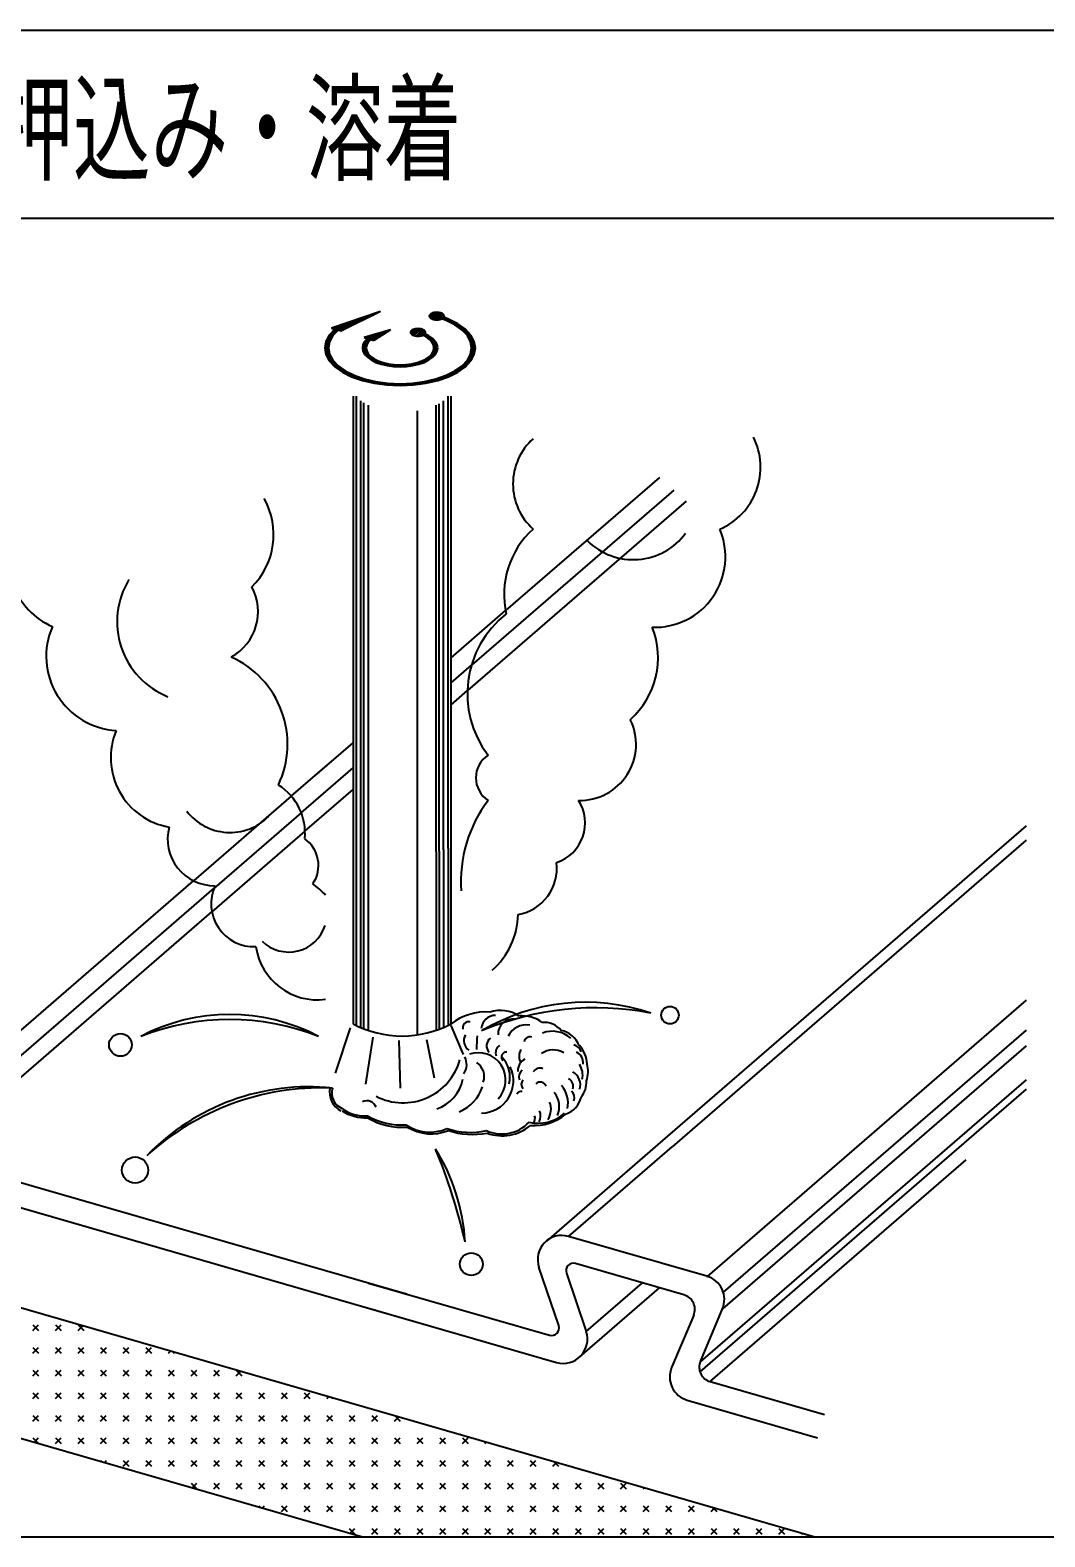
# Model space of a CAD drawing. Extents: x 4 to 588, y 3 to 416.
# Drawn here: x 229.11 to 254.96, y 48.86 to 87.25 of the extents above; entities that cross this region are included whole.
import ezdxf

# ---------------------------------------------------------------- set-up
doc = ezdxf.new("R2010")
doc.units = 0
doc.header["$LTSCALE"] = 0.5
doc.header["$MEASUREMENT"] = 0
doc.layers.add('M2-2-0', color=7, linetype='Continuous')
doc.styles.get("Standard").update_dxf_attribs({"font": 'txt', "width": 0.8, "height": 50, "bigfont": 'EXTFONT'})

msp = doc.modelspace()

# ---------------------------------------------------------------- linework, layer by layer
at = {"layer": 'M2-2-0', "color": 7, "linetype": 'Continuous'}
for p, q in [((155.641, 87.254), (289.037, 87.254)), ((255.445, 82.454), (222.339, 82.454)), ((238.039, 80.084), (236.79, 79.661)), ((238.039, 80.084), (237.04, 79.589)), ((237.192, 79.665), (237.393, 79.865)), ((237.3, 79.718), (237.475, 79.893)), ((237.407, 79.771), (237.557, 79.921)), ((237.515, 79.825), (237.639, 79.949)), ((237.623, 79.878), (237.721, 79.977)), ((237.73, 79.931), (237.803, 80.004)), ((237.838, 79.985), (237.886, 80.032)), ((237.945, 80.038), (237.968, 80.06)), ((239.28, 79.961), (239.368, 80.048)), ((239.281, 79.978), (239.28, 79.962)), ((239.28, 79.962), (239.285, 79.945)), ((239.288, 79.995), (239.281, 79.978)), ((239.285, 79.945), (239.296, 79.929)), ((239.3, 80.01), (239.288, 79.995)), ((239.296, 79.929), (239.312, 79.915)), ((239.299, 79.926), (239.436, 80.062)), ((239.318, 80.025), (239.3, 80.01)), ((239.312, 79.915), (239.333, 79.902)), ((239.34, 80.037), (239.318, 80.025)), ((239.331, 79.903), (239.491, 80.063)), ((239.333, 79.902), (239.358, 79.89)), ((239.366, 80.048), (239.34, 80.037)), ((239.358, 79.89), (239.387, 79.882)), ((239.395, 80.056), (239.366, 80.048)), ((239.369, 79.887), (239.54, 80.057)), ((239.387, 79.882), (239.418, 79.876)), ((239.401, 80.057), (239.395, 80.056)), ((239.433, 80.062), (239.401, 80.057)), ((239.413, 79.876), (239.583, 80.046)), ((239.654, 79.937), (239.416, 80.059)), ((239.418, 79.876), (239.45, 79.872)), ((239.467, 80.064), (239.433, 80.062)), ((239.45, 79.872), (239.484, 79.872)), ((239.463, 79.872), (239.62, 80.029)), ((239.5, 80.063), (239.467, 80.064)), ((239.484, 79.872), (239.517, 79.874)), ((239.532, 80.059), (239.5, 80.063)), ((239.517, 79.874), (239.549, 79.88)), ((239.52, 79.875), (239.649, 80.004)), ((239.563, 80.052), (239.532, 80.059)), ((239.549, 79.88), (239.578, 79.888)), ((239.591, 80.043), (239.563, 80.052)), ((239.578, 79.888), (239.602, 79.897)), ((239.616, 80.031), (239.591, 80.043)), ((239.593, 79.893), (239.664, 79.964)), ((239.654, 79.937), (239.602, 79.897)), ((239.708, 79.856), (239.602, 79.897)), ((239.636, 80.018), (239.616, 80.031)), ((239.651, 80.003), (239.636, 80.018)), ((239.638, 79.884), (239.681, 79.927)), ((239.66, 79.987), (239.651, 80.003)), ((239.654, 79.937), (239.662, 79.954)), ((239.77, 79.892), (239.654, 79.937)), ((239.664, 79.97), (239.66, 79.987)), ((239.662, 79.954), (239.664, 79.97)), ((239.677, 79.869), (239.721, 79.912)), ((239.715, 79.853), (239.759, 79.897)), ((239.753, 79.836), (239.797, 79.881)), ((240.007, 79.774), (239.77, 79.892)), ((239.79, 79.819), (239.835, 79.864)), ((236.732, 79.485), (236.645, 79.324)), ((236.652, 79.342), (237.064, 79.754)), ((236.711, 79.455), (236.982, 79.726)), ((236.873, 79.637), (236.732, 79.485)), ((236.79, 79.661), (236.873, 79.637)), ((236.804, 79.657), (236.818, 79.67)), ((236.956, 79.613), (236.822, 79.469)), ((236.846, 79.645), (236.9, 79.698)), ((236.956, 79.613), (237.04, 79.589)), ((236.973, 79.608), (237.146, 79.782)), ((237.015, 79.596), (237.228, 79.81)), ((237.084, 79.611), (237.31, 79.837)), ((237.577, 79.181), (237.901, 79.505)), ((237.596, 79.254), (237.824, 79.482)), ((238.288, 79.621), (237.622, 79.421)), ((237.816, 79.365), (237.979, 79.528)), ((237.858, 79.353), (238.056, 79.551)), ((238.288, 79.621), (237.871, 79.349)), ((237.978, 79.419), (238.134, 79.575)), ((238.134, 79.521), (238.211, 79.598)), ((238.804, 79.571), (238.8, 79.554)), ((238.8, 79.554), (238.802, 79.537)), ((238.802, 79.537), (238.902, 79.637)), ((238.802, 79.537), (238.81, 79.521)), ((238.813, 79.587), (238.804, 79.571)), ((238.81, 79.521), (238.824, 79.506)), ((238.828, 79.602), (238.813, 79.587)), ((238.824, 79.506), (238.842, 79.492)), ((238.825, 79.505), (238.967, 79.647)), ((238.848, 79.615), (238.828, 79.602)), ((238.842, 79.492), (238.865, 79.48)), ((238.872, 79.627), (238.848, 79.615)), ((238.857, 79.484), (239.021, 79.647)), ((238.865, 79.48), (238.892, 79.47)), ((238.9, 79.636), (238.872, 79.627)), ((238.897, 79.469), (239.068, 79.64)), ((238.93, 79.643), (238.9, 79.636)), ((238.963, 79.647), (238.93, 79.643)), ((238.942, 79.459), (239.11, 79.628)), ((238.996, 79.648), (238.963, 79.647)), ((238.993, 79.456), (239.146, 79.609)), ((239.03, 79.646), (238.996, 79.648)), ((239.062, 79.641), (239.03, 79.646)), ((239.052, 79.461), (239.174, 79.583)), ((239.092, 79.634), (239.062, 79.641)), ((239.084, 79.468), (239.112, 79.477)), ((239.119, 79.624), (239.092, 79.634)), ((239.112, 79.477), (239.114, 79.478)), ((239.171, 79.517), (239.114, 79.478)), ((239.198, 79.435), (239.114, 79.478)), ((239.142, 79.612), (239.119, 79.624)), ((239.12, 79.475), (239.143, 79.498)), ((239.131, 79.486), (239.181, 79.536)), ((239.16, 79.598), (239.142, 79.612)), ((239.157, 79.457), (239.202, 79.503)), ((239.174, 79.583), (239.16, 79.598)), ((239.171, 79.517), (239.18, 79.533)), ((239.271, 79.466), (239.171, 79.517)), ((239.182, 79.566), (239.174, 79.583)), ((239.18, 79.533), (239.184, 79.55)), ((239.184, 79.55), (239.182, 79.566)), ((239.192, 79.438), (239.238, 79.484)), ((239.933, 79.743), (239.708, 79.856)), ((239.827, 79.801), (239.872, 79.846)), ((239.863, 79.783), (239.908, 79.828)), ((239.898, 79.764), (239.944, 79.81)), ((239.932, 79.744), (239.979, 79.79)), ((240.116, 79.613), (239.933, 79.743)), ((239.966, 79.723), (240.013, 79.77)), ((239.999, 79.702), (240.047, 79.75)), ((240.199, 79.637), (240.007, 79.774)), ((240.031, 79.68), (240.079, 79.728)), ((240.062, 79.656), (240.111, 79.706)), ((240.092, 79.633), (240.143, 79.683)), ((240.25, 79.469), (240.116, 79.613)), ((240.122, 79.608), (240.173, 79.659)), ((240.15, 79.582), (240.202, 79.634)), ((240.177, 79.555), (240.231, 79.608)), ((240.34, 79.485), (240.199, 79.637)), ((240.204, 79.527), (240.258, 79.581)), ((240.228, 79.497), (240.285, 79.553)), ((240.252, 79.466), (240.31, 79.524)), ((240.274, 79.434), (240.334, 79.494)), ((240.427, 79.324), (240.34, 79.485)), ((236.645, 79.324), (236.616, 79.157)), ((236.616, 79.143), (236.721, 79.248)), ((236.616, 79.157), (236.645, 78.99)), ((236.618, 79.199), (236.743, 79.324)), ((236.62, 79.093), (236.713, 79.186)), ((236.628, 79.263), (236.798, 79.433)), ((236.629, 79.047), (236.713, 79.131)), ((236.74, 79.315), (236.712, 79.157)), ((236.712, 79.157), (236.74, 78.999)), ((236.822, 79.469), (236.74, 79.315)), ((237.591, 79.24), (237.576, 79.157)), ((237.576, 79.157), (237.591, 79.074)), ((237.578, 79.127), (237.687, 79.236)), ((237.588, 79.083), (237.672, 79.167)), ((237.634, 79.321), (237.591, 79.24)), ((237.603, 79.044), (237.676, 79.117)), ((237.622, 79.421), (237.705, 79.397)), ((237.705, 79.397), (237.634, 79.321)), ((237.647, 79.414), (237.668, 79.435)), ((237.685, 79.232), (237.672, 79.157)), ((237.672, 79.157), (237.685, 79.082)), ((237.724, 79.305), (237.685, 79.232)), ((237.689, 79.402), (237.746, 79.458)), ((237.788, 79.373), (237.724, 79.305)), ((237.788, 79.373), (237.871, 79.349)), ((238.892, 79.47), (238.922, 79.463)), ((238.922, 79.463), (238.954, 79.458)), ((238.954, 79.458), (238.988, 79.456)), ((238.988, 79.456), (239.021, 79.457)), ((239.021, 79.457), (239.054, 79.461)), ((239.054, 79.461), (239.084, 79.468)), ((239.132, 78.781), (239.496, 79.144)), ((239.284, 79.373), (239.198, 79.435)), ((239.225, 79.417), (239.273, 79.465)), ((239.257, 79.395), (239.306, 79.444)), ((239.367, 79.397), (239.271, 79.466)), ((239.348, 79.305), (239.284, 79.373)), ((239.287, 79.37), (239.338, 79.421)), ((239.315, 79.344), (239.368, 79.397)), ((239.34, 79.315), (239.396, 79.37)), ((239.387, 79.232), (239.348, 79.305)), ((239.363, 79.283), (239.422, 79.342)), ((239.438, 79.321), (239.367, 79.397)), ((239.381, 79.247), (239.445, 79.311)), ((239.4, 79.157), (239.387, 79.232)), ((239.387, 79.082), (239.4, 79.157)), ((239.391, 79.094), (239.493, 79.196)), ((239.394, 79.206), (239.466, 79.277)), ((239.4, 79.157), (239.482, 79.239)), ((239.481, 79.24), (239.438, 79.321)), ((239.496, 79.157), (239.481, 79.24)), ((239.481, 79.074), (239.496, 79.157)), ((240.332, 79.315), (240.25, 79.469)), ((240.294, 79.4), (240.356, 79.462)), ((240.313, 79.364), (240.377, 79.429)), ((240.329, 79.326), (240.397, 79.394)), ((240.36, 79.157), (240.332, 79.315)), ((240.332, 78.999), (240.36, 79.157)), ((240.335, 79.006), (240.455, 79.126)), ((240.342, 79.285), (240.414, 79.357)), ((240.352, 79.241), (240.429, 79.317)), ((240.353, 79.079), (240.455, 79.181)), ((240.359, 79.193), (240.441, 79.275)), ((240.36, 79.14), (240.45, 79.23)), ((240.456, 79.157), (240.427, 79.324)), ((240.427, 78.99), (240.456, 79.157)), ((236.64, 79.004), (236.718, 79.082)), ((236.645, 78.99), (236.732, 78.829)), ((236.655, 78.965), (236.728, 79.038)), ((236.672, 78.927), (236.741, 78.996)), ((236.691, 78.892), (236.756, 78.957)), ((236.711, 78.858), (236.774, 78.921)), ((236.732, 78.829), (236.873, 78.677)), ((236.734, 78.826), (236.794, 78.887)), ((236.74, 78.999), (236.822, 78.845)), ((236.757, 78.796), (236.816, 78.854)), ((236.782, 78.766), (236.839, 78.823)), ((236.809, 78.738), (236.864, 78.793)), ((236.822, 78.845), (236.956, 78.701)), ((236.836, 78.711), (236.889, 78.765)), ((236.864, 78.685), (236.917, 78.738)), ((236.893, 78.66), (236.945, 78.711)), ((237.591, 79.074), (237.634, 78.993)), ((237.623, 79.009), (237.688, 79.074)), ((237.634, 78.993), (237.705, 78.917)), ((237.646, 78.978), (237.706, 79.038)), ((237.671, 78.949), (237.727, 79.005)), ((237.685, 79.082), (237.724, 79.009)), ((237.699, 78.922), (237.752, 78.976)), ((237.705, 78.917), (237.801, 78.849)), ((237.724, 79.009), (237.788, 78.941)), ((237.728, 78.898), (237.779, 78.949)), ((237.76, 78.875), (237.809, 78.924)), ((237.788, 78.941), (237.874, 78.879)), ((237.793, 78.853), (237.84, 78.901)), ((237.801, 78.849), (237.919, 78.789)), ((237.827, 78.833), (237.874, 78.88)), ((237.863, 78.815), (237.908, 78.86)), ((237.874, 78.879), (237.981, 78.826)), ((237.9, 78.798), (237.944, 78.842)), ((237.919, 78.789), (238.056, 78.741)), ((237.938, 78.782), (237.982, 78.826)), ((237.978, 78.767), (238.021, 78.81)), ((237.981, 78.826), (238.104, 78.783)), ((238.018, 78.753), (238.061, 78.796)), ((238.056, 78.741), (238.208, 78.706)), ((238.06, 78.74), (238.103, 78.783)), ((238.103, 78.729), (238.146, 78.772)), ((238.104, 78.783), (238.241, 78.751)), ((238.146, 78.718), (238.189, 78.761)), ((238.191, 78.709), (238.235, 78.752)), ((238.208, 78.706), (238.369, 78.684)), ((238.238, 78.701), (238.281, 78.744)), ((238.241, 78.751), (238.386, 78.732)), ((238.285, 78.694), (238.329, 78.738)), ((238.333, 78.688), (238.378, 78.732)), ((238.383, 78.683), (238.428, 78.729)), ((238.386, 78.732), (238.536, 78.725)), ((238.434, 78.68), (238.48, 78.726)), ((238.486, 78.678), (238.533, 78.725)), ((238.536, 78.725), (238.686, 78.732)), ((238.54, 78.677), (238.588, 78.726)), ((238.595, 78.678), (238.645, 78.729)), ((238.652, 78.681), (238.705, 78.733)), ((238.686, 78.732), (238.832, 78.751)), ((238.703, 78.684), (238.864, 78.706)), ((238.711, 78.685), (238.766, 78.741)), ((238.772, 78.692), (238.831, 78.751)), ((238.832, 78.751), (238.968, 78.783)), ((238.835, 78.701), (238.899, 78.765)), ((238.864, 78.706), (239.016, 78.741)), ((238.902, 78.713), (238.973, 78.784)), ((238.968, 78.783), (239.091, 78.826)), ((238.972, 78.73), (239.054, 78.811)), ((239.016, 78.741), (239.153, 78.789)), ((239.048, 78.751), (239.15, 78.853)), ((239.091, 78.826), (239.198, 78.879)), ((239.153, 78.789), (239.271, 78.849)), ((239.198, 78.879), (239.284, 78.941)), ((239.232, 78.827), (239.483, 79.077)), ((239.271, 78.849), (239.367, 78.917)), ((239.284, 78.941), (239.348, 79.009)), ((239.348, 79.009), (239.387, 79.082)), ((239.367, 78.917), (239.438, 78.993)), ((239.438, 78.993), (239.481, 79.074)), ((239.939, 78.502), (240.426, 78.989)), ((240.074, 78.583), (240.378, 78.886)), ((240.116, 78.701), (240.25, 78.845)), ((240.199, 78.677), (240.34, 78.829)), ((240.25, 78.845), (240.332, 78.999)), ((240.29, 78.907), (240.447, 79.064)), ((240.34, 78.829), (240.427, 78.99)), ((236.873, 78.677), (237.065, 78.54)), ((236.924, 78.636), (236.974, 78.686)), ((236.955, 78.613), (237.004, 78.662)), ((236.956, 78.701), (237.139, 78.571)), ((236.987, 78.59), (237.035, 78.639)), ((237.019, 78.569), (237.067, 78.617)), ((237.053, 78.548), (237.1, 78.595)), ((237.065, 78.54), (237.302, 78.422)), ((237.087, 78.528), (237.133, 78.574)), ((237.122, 78.508), (237.168, 78.554)), ((237.139, 78.571), (237.364, 78.459)), ((237.157, 78.489), (237.203, 78.535)), ((237.193, 78.471), (237.238, 78.516)), ((237.23, 78.454), (237.275, 78.498)), ((237.267, 78.437), (237.312, 78.481)), ((237.302, 78.422), (237.576, 78.326)), ((237.305, 78.42), (237.349, 78.464)), ((237.344, 78.405), (237.388, 78.449)), ((237.364, 78.459), (237.624, 78.367)), ((237.383, 78.39), (237.427, 78.433)), ((237.423, 78.375), (237.466, 78.419)), ((237.463, 78.361), (237.507, 78.404)), ((237.504, 78.348), (237.547, 78.391)), ((237.546, 78.335), (237.589, 78.378)), ((237.576, 78.326), (237.879, 78.255)), ((237.588, 78.323), (237.631, 78.366)), ((237.624, 78.367), (237.912, 78.3)), ((237.63, 78.311), (237.673, 78.354)), ((237.673, 78.3), (237.716, 78.342)), ((237.717, 78.289), (237.76, 78.332)), ((237.761, 78.279), (237.804, 78.322)), ((238.369, 78.684), (238.536, 78.677)), ((238.536, 78.677), (238.703, 78.684)), ((239.16, 78.3), (239.448, 78.367)), ((239.193, 78.255), (239.496, 78.326)), ((239.206, 78.258), (239.271, 78.323)), ((239.274, 78.271), (239.342, 78.339)), ((239.343, 78.286), (239.415, 78.358)), ((239.415, 78.304), (239.492, 78.381)), ((239.448, 78.367), (239.708, 78.459)), ((239.49, 78.324), (239.573, 78.407)), ((239.496, 78.326), (239.77, 78.422)), ((239.568, 78.348), (239.659, 78.438)), ((239.65, 78.375), (239.752, 78.477)), ((239.708, 78.459), (239.933, 78.571)), ((239.737, 78.408), (239.857, 78.528)), ((239.77, 78.422), (240.007, 78.54)), ((239.832, 78.449), (239.989, 78.606)), ((239.933, 78.571), (240.116, 78.701)), ((240.007, 78.54), (240.199, 78.677)), ((237.806, 78.269), (237.849, 78.312)), ((237.851, 78.26), (237.894, 78.303)), ((237.879, 78.255), (238.203, 78.212)), ((237.897, 78.252), (237.941, 78.295)), ((237.912, 78.3), (238.219, 78.259)), ((237.944, 78.244), (237.987, 78.288)), ((237.991, 78.237), (238.034, 78.28)), ((238.038, 78.23), (238.082, 78.274)), ((238.086, 78.224), (238.13, 78.268)), ((238.135, 78.218), (238.18, 78.263)), ((238.185, 78.213), (238.229, 78.258)), ((238.203, 78.212), (238.536, 78.197)), ((238.219, 78.259), (238.536, 78.245)), ((238.235, 78.209), (238.28, 78.254)), ((238.285, 78.205), (238.331, 78.251)), ((238.336, 78.202), (238.382, 78.248)), ((238.388, 78.2), (238.435, 78.247)), ((238.441, 78.198), (238.488, 78.246)), ((238.494, 78.197), (238.542, 78.245)), ((238.536, 78.245), (238.853, 78.259)), ((238.536, 78.197), (238.869, 78.212)), ((238.549, 78.197), (238.597, 78.246)), ((238.603, 78.198), (238.653, 78.247)), ((238.659, 78.199), (238.709, 78.249)), ((238.716, 78.201), (238.767, 78.253)), ((238.773, 78.205), (238.825, 78.257)), ((238.831, 78.209), (238.885, 78.262)), ((238.853, 78.259), (239.16, 78.3)), ((238.869, 78.212), (239.193, 78.255)), ((238.891, 78.214), (238.946, 78.269)), ((238.951, 78.22), (239.008, 78.276)), ((239.013, 78.227), (239.071, 78.285)), ((239.076, 78.236), (239.136, 78.296)), ((239.14, 78.246), (239.203, 78.308)), ((237.34, 77.929), (237.34, 61.933)), ((237.417, 77.929), (237.417, 66.41)), ((237.532, 77.812), (237.532, 66.369)), ((237.608, 77.758), (237.608, 66.345)), ((237.724, 77.694), (237.724, 66.313)), ((239.452, 66.313), (239.452, 77.694)), ((239.529, 66.333), (239.529, 77.734)), ((239.644, 66.368), (239.644, 77.812)), ((239.759, 66.409), (239.759, 77.929)), ((239.836, 61.933), (239.836, 77.929)), ((238.972, 77.551), (238.972, 66.937)), ((245.143, 75.856), (241.224, 72.462)), ((245.824, 75.251), (240.254, 70.428)), ((245.508, 75.532), (240.357, 71.07)), ((239.836, 71.26), (241.224, 72.462)), ((239.836, 70.619), (240.357, 71.07)), ((239.836, 70.066), (240.254, 70.428)), ((236.366, 68.254), (237.34, 69.098)), ((235.765, 67.735), (236.688, 68.533)), ((236.018, 67.312), (237.34, 68.457)), ((235.765, 67.735), (233.274, 65.577)), ((236.113, 66.842), (237.34, 67.904)), ((236.018, 67.312), (233.796, 65.388)), ((236.113, 66.842), (233.741, 64.788)), ((238.972, 66.937), (238.972, 61.651)), ((254.485, 66.983), (245.226, 58.964)), ((254.485, 66.614), (245.465, 58.803)), ((237.417, 66.41), (237.417, 61.894)), ((237.532, 66.369), (237.532, 61.841)), ((237.608, 66.345), (237.608, 61.81)), ((237.724, 66.313), (237.724, 61.767)), ((239.452, 66.313), (239.452, 61.767)), ((239.529, 66.333), (239.529, 61.795)), ((239.644, 66.368), (239.644, 61.841)), ((239.759, 66.409), (239.759, 61.894)), ((225.841, 59.14), (233.274, 65.577)), ((226.068, 58.696), (233.796, 65.388)), ((226.547, 58.557), (233.741, 64.788)), ((254.485, 62.533), (246.362, 55.498)), ((237.261, 61.829), (236.885, 60.676)), ((239.831, 61.891), (240.143, 61.156)), ((237.844, 61.594), (237.653, 60.395)), ((238.502, 61.506), (238.542, 60.292)), ((239.207, 61.532), (239.409, 60.559)), ((254.485, 61.774), (246.771, 55.093)), ((254.485, 61.372), (246.753, 54.676)), ((254.485, 60.51), (246.183, 53.32)), ((254.485, 60.266), (246.176, 53.07)), ((245.226, 58.964), (242.263, 56.399)), ((242.827, 56.518), (245.465, 58.803)), ((226.547, 58.557), (238.697, 55.05)), ((246.436, 52.816), (252.96, 58.465)), ((226.121, 58.041), (238.697, 54.41)), ((222.339, 56.587), (249.102, 48.861)), ((246.355, 55.5), (242.827, 56.518)), ((242.578, 54.243), (242.075, 55.731)), ((245.77, 55.029), (243.009, 55.826)), ((237.732, 55.328), (242.343, 53.997)), ((242.774, 55.58), (243.278, 54.093)), ((243.278, 54.093), (244.712, 55.335)), ((243.117, 53.449), (245.149, 55.208)), ((237.529, 54.748), (242.525, 53.305)), ((246.188, 53.334), (246.751, 54.671)), ((229.179, 54.117), (229.323, 54.261)), ((229.179, 54.261), (229.323, 54.118)), ((229.755, 54.117), (229.899, 54.261)), ((229.755, 54.261), (229.899, 54.118)), ((230.332, 54.261), (230.475, 54.117)), ((230.332, 54.117), (230.458, 54.243)), ((246.017, 54.511), (245.455, 53.174)), ((229.179, 53.541), (229.323, 53.685)), ((229.179, 53.685), (229.323, 53.542)), ((229.755, 53.541), (229.899, 53.685)), ((229.755, 53.685), (229.899, 53.542)), ((230.332, 53.541), (230.475, 53.685)), ((230.332, 53.685), (230.475, 53.542)), ((230.907, 53.685), (231.051, 53.541)), ((230.908, 53.541), (231.052, 53.685)), ((231.483, 53.541), (231.627, 53.685)), ((231.483, 53.685), (231.627, 53.542)), ((232.059, 53.541), (232.203, 53.685)), ((232.059, 53.685), (232.203, 53.542)), ((232.635, 53.541), (232.692, 53.598)), ((232.735, 53.586), (232.779, 53.542)), ((222.339, 53.262), (237.582, 48.861)), ((229.179, 52.965), (229.323, 53.109)), ((229.179, 53.109), (229.323, 52.965)), ((229.755, 52.965), (229.899, 53.109)), ((229.755, 53.109), (229.899, 52.965)), ((230.332, 52.965), (230.476, 53.109)), ((230.332, 53.109), (230.475, 52.965)), ((230.907, 53.109), (231.051, 52.965)), ((230.908, 52.965), (231.052, 53.109)), ((231.483, 52.965), (231.627, 53.109)), ((231.483, 53.109), (231.627, 52.965)), ((232.059, 52.965), (232.203, 53.109)), ((232.059, 53.109), (232.203, 52.965)), ((232.635, 52.965), (232.779, 53.109)), ((232.635, 53.109), (232.779, 52.965)), ((233.211, 53.109), (233.356, 52.965)), ((233.212, 52.965), (233.356, 53.109)), ((233.787, 53.109), (233.931, 52.966)), ((233.788, 52.965), (233.932, 53.109)), ((234.363, 53.109), (234.507, 52.965)), ((234.364, 52.965), (234.48, 53.082)), ((246.436, 52.816), (249.347, 51.976)), ((229.179, 52.389), (229.323, 52.533)), ((229.179, 52.533), (229.323, 52.389)), ((229.755, 52.533), (229.899, 52.389)), ((229.756, 52.389), (229.9, 52.533)), ((230.332, 52.389), (230.475, 52.533)), ((230.332, 52.533), (230.475, 52.39)), ((230.907, 52.389), (231.051, 52.533)), ((230.907, 52.533), (231.051, 52.39)), ((231.483, 52.389), (231.627, 52.533)), ((231.483, 52.533), (231.627, 52.39)), ((232.059, 52.389), (232.203, 52.533)), ((232.059, 52.533), (232.203, 52.389)), ((232.635, 52.533), (232.779, 52.39)), ((232.636, 52.389), (232.78, 52.533)), ((233.211, 52.533), (233.356, 52.39)), ((233.212, 52.389), (233.356, 52.533)), ((233.787, 52.389), (233.932, 52.533)), ((233.787, 52.533), (233.931, 52.39)), ((234.363, 52.534), (234.508, 52.39)), ((234.363, 52.389), (234.508, 52.533)), ((234.939, 52.389), (235.084, 52.533)), ((234.939, 52.533), (235.083, 52.389)), ((235.515, 52.533), (235.659, 52.39)), ((235.516, 52.389), (235.66, 52.533)), ((236.092, 52.534), (236.236, 52.39)), ((236.092, 52.389), (236.236, 52.533)), ((236.668, 52.389), (236.715, 52.437)), ((236.783, 52.418), (236.811, 52.389)), ((245.851, 52.345), (249.176, 51.385)), ((229.179, 51.957), (229.323, 51.814)), ((229.18, 51.813), (229.324, 51.957)), ((229.755, 51.813), (229.9, 51.957)), ((229.755, 51.957), (229.899, 51.813)), ((230.332, 51.813), (230.475, 51.957)), ((230.332, 51.957), (230.475, 51.813)), ((230.907, 51.813), (231.051, 51.957)), ((230.907, 51.957), (231.051, 51.814)), ((231.483, 51.813), (231.627, 51.957)), ((231.483, 51.957), (231.627, 51.814)), ((232.059, 51.957), (232.203, 51.814)), ((232.06, 51.813), (232.203, 51.957)), ((232.635, 51.957), (232.779, 51.813)), ((232.636, 51.813), (232.78, 51.957)), ((233.211, 51.957), (233.356, 51.814)), ((233.212, 51.813), (233.356, 51.957)), ((233.787, 51.813), (233.931, 51.957)), ((233.787, 51.957), (233.931, 51.814)), ((234.363, 51.957), (234.507, 51.814)), ((234.364, 51.813), (234.508, 51.957)), ((234.939, 51.813), (235.084, 51.957)), ((234.939, 51.957), (235.084, 51.814)), ((235.515, 51.957), (235.659, 51.813)), ((235.516, 51.813), (235.66, 51.957)), ((236.091, 51.957), (236.235, 51.814)), ((236.092, 51.813), (236.236, 51.957)), ((236.668, 51.958), (236.812, 51.814)), ((236.668, 51.813), (236.812, 51.957)), ((237.243, 51.957), (237.387, 51.813)), ((237.244, 51.813), (237.387, 51.957)), ((237.819, 51.957), (237.963, 51.813)), ((237.82, 51.813), (237.964, 51.957)), ((238.396, 51.813), (238.503, 51.921)), ((238.403, 51.95), (238.539, 51.813)), ((229.179, 51.381), (229.312, 51.249)), ((229.218, 51.276), (229.324, 51.381)), ((229.755, 51.382), (229.899, 51.237)), ((229.755, 51.237), (229.899, 51.381)), ((230.332, 51.237), (230.475, 51.381)), ((230.332, 51.381), (230.475, 51.237)), ((230.907, 51.237), (231.051, 51.381)), ((230.907, 51.381), (231.051, 51.237)), ((231.483, 51.382), (231.627, 51.237)), ((231.483, 51.237), (231.627, 51.381)), ((232.059, 51.382), (232.203, 51.237)), ((232.06, 51.237), (232.204, 51.381)), ((232.635, 51.382), (232.779, 51.238)), ((232.636, 51.237), (232.78, 51.381)), ((233.211, 51.381), (233.356, 51.237)), ((233.212, 51.237), (233.356, 51.381)), ((233.787, 51.382), (233.931, 51.237)), ((233.787, 51.237), (233.932, 51.381)), ((234.363, 51.382), (234.507, 51.237)), ((234.364, 51.237), (234.508, 51.381)), ((234.939, 51.382), (235.083, 51.238)), ((234.939, 51.237), (235.084, 51.381)), ((235.516, 51.382), (235.659, 51.238)), ((235.516, 51.237), (235.66, 51.381)), ((236.091, 51.381), (236.235, 51.237)), ((236.092, 51.237), (236.236, 51.381)), ((236.667, 51.382), (236.811, 51.237)), ((236.667, 51.237), (236.812, 51.381)), ((237.244, 51.382), (237.387, 51.238)), ((237.244, 51.237), (237.387, 51.381)), ((237.819, 51.381), (237.963, 51.237)), ((237.82, 51.237), (237.964, 51.381)), ((238.395, 51.381), (238.539, 51.237)), ((238.396, 51.237), (238.54, 51.381)), ((238.971, 51.381), (239.115, 51.237)), ((238.972, 51.237), (239.116, 51.381)), ((239.547, 51.381), (239.691, 51.237)), ((239.548, 51.237), (239.691, 51.381)), ((240.123, 51.381), (240.267, 51.237)), ((240.124, 51.237), (240.268, 51.381)), ((240.7, 51.237), (240.738, 51.276)), ((240.832, 51.249), (240.844, 51.238)), ((230.907, 50.805), (230.932, 50.781)), ((231.006, 50.76), (231.052, 50.805)), ((231.483, 50.805), (231.627, 50.661)), ((231.484, 50.661), (231.628, 50.805)), ((232.059, 50.805), (232.203, 50.661)), ((232.06, 50.661), (232.203, 50.805)), ((232.635, 50.661), (232.779, 50.805)), ((232.635, 50.805), (232.779, 50.661)), ((233.211, 50.806), (233.356, 50.661)), ((233.212, 50.661), (233.356, 50.805)), ((233.787, 50.661), (233.932, 50.805)), ((233.787, 50.805), (233.931, 50.661)), ((234.363, 50.805), (234.507, 50.661)), ((234.364, 50.661), (234.508, 50.805)), ((234.939, 50.805), (235.083, 50.661)), ((234.94, 50.661), (235.084, 50.805)), ((235.515, 50.806), (235.659, 50.661)), ((235.516, 50.661), (235.66, 50.805)), ((236.092, 50.806), (236.235, 50.662)), ((236.092, 50.661), (236.235, 50.805)), ((236.667, 50.805), (236.811, 50.661)), ((236.668, 50.661), (236.812, 50.805)), ((237.243, 50.805), (237.387, 50.661)), ((237.244, 50.661), (237.387, 50.805)), ((237.82, 50.806), (237.964, 50.662)), ((237.82, 50.661), (237.964, 50.805)), ((238.395, 50.805), (238.539, 50.661)), ((238.396, 50.661), (238.54, 50.805)), ((238.971, 50.661), (239.116, 50.805)), ((238.971, 50.805), (239.115, 50.661)), ((239.547, 50.805), (239.691, 50.661)), ((239.548, 50.661), (239.692, 50.805)), ((240.123, 50.805), (240.267, 50.661)), ((240.124, 50.661), (240.268, 50.805)), ((240.699, 50.805), (240.843, 50.661)), ((240.7, 50.661), (240.844, 50.805)), ((241.276, 50.806), (241.419, 50.662)), ((241.276, 50.661), (241.42, 50.805)), ((241.852, 50.806), (241.996, 50.662)), ((241.852, 50.661), (241.996, 50.805)), ((242.428, 50.661), (242.526, 50.759)), ((242.452, 50.781), (242.571, 50.662)), ((233.211, 50.23), (233.356, 50.085)), ((233.241, 50.114), (233.356, 50.229)), ((233.787, 50.23), (233.931, 50.085)), ((233.787, 50.085), (233.932, 50.229)), ((234.363, 50.229), (234.507, 50.085)), ((234.364, 50.085), (234.508, 50.229)), ((234.939, 50.23), (235.083, 50.085)), ((234.939, 50.085), (235.084, 50.229)), ((235.515, 50.23), (235.659, 50.085)), ((235.516, 50.085), (235.659, 50.229)), ((236.091, 50.23), (236.235, 50.085)), ((236.092, 50.085), (236.236, 50.229)), ((236.667, 50.23), (236.812, 50.086)), ((236.668, 50.085), (236.812, 50.229)), ((237.243, 50.229), (237.387, 50.085)), ((237.244, 50.085), (237.387, 50.229)), ((237.819, 50.23), (237.963, 50.085)), ((237.82, 50.085), (237.964, 50.229)), ((238.396, 50.23), (238.54, 50.086)), ((238.396, 50.085), (238.54, 50.229)), ((238.971, 50.085), (239.116, 50.229)), ((238.971, 50.229), (239.115, 50.085)), ((239.547, 50.229), (239.691, 50.085)), ((239.548, 50.085), (239.692, 50.229)), ((240.123, 50.085), (240.268, 50.229)), ((240.123, 50.229), (240.267, 50.085)), ((240.699, 50.229), (240.843, 50.085)), ((240.7, 50.085), (240.844, 50.229)), ((241.275, 50.229), (241.419, 50.085)), ((241.276, 50.085), (241.419, 50.229)), ((241.852, 50.23), (241.996, 50.086)), ((241.852, 50.085), (241.996, 50.229)), ((242.428, 50.23), (242.572, 50.086)), ((242.428, 50.085), (242.572, 50.229)), ((243.004, 50.23), (243.148, 50.086)), ((243.004, 50.085), (243.148, 50.229)), ((243.579, 50.23), (243.724, 50.085)), ((243.58, 50.085), (243.724, 50.229)), ((244.156, 50.23), (244.3, 50.086)), ((244.156, 50.085), (244.3, 50.229)), ((244.732, 50.085), (244.761, 50.114)), ((234.939, 49.653), (234.98, 49.612)), ((235.028, 49.598), (235.084, 49.653)), ((235.515, 49.654), (235.659, 49.509)), ((235.516, 49.509), (235.66, 49.653)), ((236.091, 49.654), (236.235, 49.509)), ((236.092, 49.509), (236.236, 49.653)), ((236.667, 49.654), (236.811, 49.509)), ((236.668, 49.509), (236.812, 49.653)), ((237.244, 49.654), (237.387, 49.51)), ((237.244, 49.509), (237.388, 49.653)), ((237.819, 49.653), (237.963, 49.509)), ((237.82, 49.509), (237.964, 49.653)), ((238.395, 49.654), (238.54, 49.509)), ((238.396, 49.509), (238.54, 49.653)), ((238.971, 49.654), (239.116, 49.51)), ((238.971, 49.509), (239.116, 49.653)), ((239.547, 49.653), (239.691, 49.509)), ((239.548, 49.509), (239.691, 49.653)), ((240.123, 49.653), (240.267, 49.509)), ((240.124, 49.509), (240.268, 49.653)), ((240.699, 49.653), (240.843, 49.509)), ((240.7, 49.509), (240.844, 49.653)), ((241.275, 49.653), (241.419, 49.509)), ((241.276, 49.509), (241.42, 49.653)), ((241.851, 49.653), (241.995, 49.509)), ((241.852, 49.509), (241.996, 49.653)), ((242.427, 49.654), (242.571, 49.51)), ((242.428, 49.509), (242.572, 49.653)), ((243.004, 49.654), (243.148, 49.51)), ((243.004, 49.509), (243.148, 49.653)), ((243.58, 49.654), (243.724, 49.51)), ((243.58, 49.509), (243.724, 49.653)), ((244.155, 49.654), (244.299, 49.509)), ((244.155, 49.509), (244.3, 49.653)), ((244.731, 49.509), (244.875, 49.653)), ((244.732, 49.654), (244.876, 49.51)), ((245.307, 49.509), (245.451, 49.653)), ((245.307, 49.653), (245.451, 49.509)), ((245.883, 49.653), (246.027, 49.509)), ((245.884, 49.509), (246.028, 49.653)), ((246.459, 49.51), (246.548, 49.598)), ((246.5, 49.613), (246.603, 49.509)), ((222.339, 48.861), (255.445, 48.861)), ((237.243, 49.078), (237.387, 48.933)), ((237.263, 48.953), (237.387, 49.077)), ((237.82, 49.078), (237.963, 48.934)), ((237.82, 48.933), (237.964, 49.077)), ((238.395, 49.077), (238.539, 48.933)), ((238.396, 48.933), (238.54, 49.077)), ((238.971, 48.933), (239.116, 49.077)), ((238.971, 49.077), (239.115, 48.933)), ((239.548, 49.078), (239.691, 48.934)), ((239.548, 48.933), (239.692, 49.077)), ((240.123, 48.933), (240.268, 49.077)), ((240.123, 49.077), (240.267, 48.933)), ((240.699, 49.077), (240.843, 48.933)), ((240.7, 48.933), (240.844, 49.077)), ((241.275, 49.077), (241.419, 48.933)), ((241.276, 48.933), (241.42, 49.077)), ((241.851, 49.077), (241.995, 48.933)), ((241.852, 48.933), (241.996, 49.077)), ((242.427, 48.933), (242.571, 49.077)), ((242.427, 49.077), (242.571, 48.933)), ((243.004, 49.078), (243.148, 48.934)), ((243.004, 48.933), (243.148, 49.077)), ((243.58, 49.078), (243.724, 48.934)), ((243.58, 48.933), (243.724, 49.077)), ((244.155, 49.078), (244.3, 48.934)), ((244.155, 48.933), (244.299, 49.077)), ((244.731, 49.078), (244.875, 48.933)), ((244.731, 48.933), (244.875, 49.077)), ((245.307, 48.933), (245.452, 49.077)), ((245.308, 49.078), (245.452, 48.934)), ((245.883, 48.934), (246.027, 49.078)), ((245.883, 49.077), (246.027, 48.933)), ((246.459, 49.077), (246.603, 48.933)), ((246.46, 48.933), (246.604, 49.077)), ((247.035, 49.077), (247.179, 48.933)), ((247.036, 48.933), (247.18, 49.077)), ((247.611, 48.933), (247.755, 49.077)), ((247.611, 49.077), (247.755, 48.933)), ((248.187, 49.078), (248.331, 48.933)), ((248.188, 48.933), (248.332, 49.077)), ((248.764, 48.932), (248.783, 48.953))]:
    msp.add_line(p, q, dxfattribs=at)
for centre, radius in [((245.412, 62.155), 0.223), ((231.412, 61.397), 0.29), ((231.785, 58.207), 0.334), ((240.352, 55.81), 0.29)]:
    msp.add_circle(centre, radius, dxfattribs=at)
for centre, radius, start, end in [((242.952, 75.691), 1.54, 131.5638, 228.4363), ((246.009, 76.114), 1.713, 293.1309, 26.7255), ((233.444, 74.399), 1.871, 314.5535, 29.3425), ((230.42, 73.759), 1.858, 154.2677, 246.469), ((243.406, 72.879), 2.221, 131.6409, 193.03), ((245.028, 73.835), 1.797, 267.8915, 23.0394), ((244.476, 75.42), 1.658, 225.2367, 323.6743), ((233.388, 72.182), 2.061, 148.6715, 248.1986), ((233.601, 72.435), 1.316, 298.8142, 28.6154), ((242.84, 70.343), 2.588, 128.1317, 217.1782), ((231.412, 71.299), 1.892, 156.4131, 266.7341), ((243.006, 71.265), 2.104, 311.6147, 21.59), ((233.232, 69.06), 2.437, 334.6965, 65.6864), ((243.118, 69.059), 1.432, 268.5464, 26.2577), ((232.959, 68.715), 1.795, 157.222, 260.1503), ((241.153, 68.203), 0.687, 123.0739, 236.9259), ((234.668, 66.793), 1.447, 354.4271, 57.9391), ((243.533, 65.553), 3.448, 143.0299, 183.8262), ((242.2, 67.049), 1.054, 287.759, 33.2427), ((234.203, 68.199), 1.389, 217.5931, 314.7786), ((233.806, 66.644), 1.192, 165.3226, 270.8145), ((235.614, 65.968), 0.843, 326.4065, 54.203), ((241.33, 65.898), 1.201, 280.2768, 6.9958), ((234.814, 64.992), 1.092, 155.1274, 272.4915), ((234.643, 63.329), 2.743, 43.34, 52.4018), ((239.6, 64.761), 1.945, 311.2207, 358.685), ((235.701, 64.738), 0.974, 225.9202, 341.9277), ((236.432, 64.133), 1.588, 188.3901, 277.4642), ((240.723, 60.799), 1.439, 86.0433, 128.0049), ((243.261, 57.306), 5.176, 71.2402, 120.8077), ((243.518, 54.875), 7.466, 79.1293, 112.9185), ((241.087, 61.354), 0.919, 57.9455, 106.7538), ((234.195, 57.299), 4.874, 62.2925, 117.7074), ((234.195, 55.858), 6.185, 68.5084, 111.4916), ((238.588, 64.294), 2.671, 242.1338, 297.8662), ((240.286, 61.833), 0.154, 77.4741, 192.5259), ((240.974, 61.776), 0.374, 90.6405, 173.9073), ((241.404, 61.685), 0.368, 82.0941, 185.5683), ((241.755, 61.384), 0.522, 80.8136, 153.6975), ((241.641, 61.24), 0.896, 54.6098, 94.2111), ((242.205, 61.406), 0.566, 39.5534, 94.5301), ((240.442, 61.5), 0.282, 148.0874, 236.4427), ((242.948, 61.34), 2.463, 173.1864, 181.3596), ((240.976, 61.375), 0.236, 126.2428, 222.8763), ((241.849, 61.441), 0.159, 74.0527, 166.8785), ((242.413, 61.018), 0.726, 49.5669, 110.3117), ((242.499, 61.129), 0.653, 22.3996, 77.4393), ((239.83, 60.895), 0.404, 324.9553, 28.6845), ((240.531, 60.503), 0.695, 316.4616, 109.2498), ((241.189, 61.198), 0.219, 122.8397, 202.4508), ((241.246, 61.087), 0.128, 86.1466, 224.3035), ((240.581, 60.568), 0.756, 347.3495, 43.495), ((241.962, 61.105), 0.392, 153.4352, 206.5653), ((242.442, 60.737), 0.532, 59.8797, 124.795), ((242.879, 61.117), 0.292, 20.8928, 72.8042), ((242.916, 60.95), 0.285, 351.1935, 65.4064), ((242.564, 60.87), 0.741, 3.1399, 43.257), ((238.616, 61.422), 1.501, 242.7486, 344.1933), ((240.255, 60.592), 0.426, 340.5609, 56.3092), ((240.603, 60.483), 0.822, 270.7314, 25.5095), ((241.865, 60.745), 0.326, 117.2555, 184.636), ((241.795, 60.579), 0.23, 130.363, 197.7456), ((242.097, 60.609), 0.196, 67.2495, 149.6198), ((242.734, 60.37), 0.397, 344.6711, 58.4111), ((242.746, 60.634), 0.443, 345.2845, 35.9552), ((242.588, 60.725), 0.739, 340.6287, 14.5321), ((236.21, 54.599), 5.73, 83.9559, 136.0926), ((236.545, 53.685), 6.619, 88.2236, 132.4043), ((237.274, 60.193), 0.535, 168.3733, 242.9806), ((237.217, 60.173), 0.422, 162.8955, 248.7463), ((239.139, 60.726), 1.019, 289.2536, 348.3746), ((239.686, 60.615), 0.988, 291.0857, 343.3192), ((241.766, 60.394), 0.141, 132.0734, 227.9265), ((242.107, 60.291), 0.158, 20.6731, 133.7197), ((242.138, 59.915), 0.678, 348.2179, 40.9305), ((242.73, 60.335), 0.22, 344.6376, 64.2482), ((242.692, 60.444), 0.594, 320.6767, 3.4682), ((237.69, 59.725), 0.25, 19.011, 117.3847), ((241.619, 60.091), 0.12, 75.9632, 157.1699), ((241.928, 59.76), 0.456, 324.7934, 23.1893), ((242.033, 59.827), 0.56, 336.2941, 39.6452), ((242.57, 60.201), 0.597, 288.0617, 346.1806), ((242.735, 60.049), 0.242, 342.0612, 44.7238), ((237.656, 60.63), 1.09, 236.6982, 272.8735), ((237.611, 60.466), 0.878, 231.4602, 276.1981), ((238.575, 61.071), 1.715, 239.546, 274.0287), ((238.574, 60.946), 1.649, 238.4156, 275.0628), ((242.057, 60.401), 1.002, 256.497, 312.1028), ((241.967, 60.548), 1.207, 264.928, 310.7725), ((241.819, 59.528), 0.157, 313.9929, 23.3893), ((241.771, 59.591), 0.344, 333.614, 21.6151), ((239.295, 60.221), 1.049, 235.1257, 294.3993), ((239.33, 60.277), 1.148, 237.8495, 292.3322), ((240.324, 61.043), 1.875, 251.4653, 282.6633), ((240.387, 61.128), 2.012, 252.0267, 280.4314), ((241.132, 60.073), 0.946, 245.1719, 316.9087), ((241.137, 60.204), 1.122, 249.9412, 310.1453), ((235.218, 56.1), 4.982, 3.1695, 32.0154), ((225.876, 53.138), 14.678, 12.7425, 22.4422), ((242.656, 55.928), 0.614, 73.8979, 198.6943), ((242.956, 55.642), 0.192, 73.899, 198.6936), ((246.185, 54.909), 0.614, 337.1924, 73.898), ((245.663, 54.66), 0.384, 337.1923, 73.8975), ((242.396, 54.182), 0.192, 253.8988, 18.6943), ((242.696, 53.896), 0.614, 253.898, 18.6941), ((246.021, 52.936), 0.614, 157.1921, 253.898), ((246.542, 53.185), 0.384, 157.1923, 253.8974)]:
    msp.add_arc(centre, radius, start, end, dxfattribs=at)

# ---------------------------------------------------------------- texts
at = {"layer": 'M2-2-0', "color": 7, "linetype": 'Continuous', "width": 0.72}
msp.add_text('３，押込み・溶着', height=2.5, dxfattribs=at).set_placement((224.259, 83.414))

doc.saveas('drawing.dxf')
